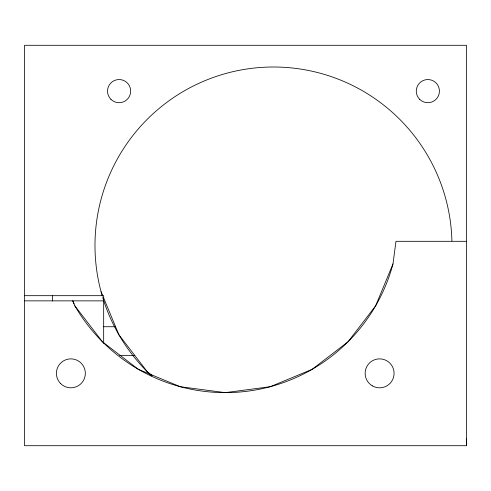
<?xml version="1.0" encoding="UTF-8"?>
<svg xmlns="http://www.w3.org/2000/svg" width="491" height="491" viewBox="0 0 491 491"><rect width="100%" height="100%" fill="white"/><g stroke="black" fill="none" stroke-linecap="round" stroke-linejoin="round"><path stroke-width="0.74" d="M74.031 303.868L72.791 300.848L74.835 305.801L102.435 341.773L138.401 369.373L180.289 386.724L225.24 392.64L270.191 386.724L312.073 369.373L348.045 341.773L375.646 305.801L392.99 263.919L395.967 241.308L466.45 241.308M24.55 295.68L103.669 295.68L103.669 343.307M24.55 300.848L103.669 300.873M103.669 326.73L115.575 326.73M119.571 355.361L134.718 355.361M466.45 445.705L24.556 445.705L24.55 45.295L466.444 45.295L466.45 445.705L466.444 438.469M152.118 375.437L147.263 371.712L118.896 334.745L103.669 297.982M101.066 291.697L102.717 295.68M52.574 295.68L52.574 300.995M392.99 263.919A173.673 173.673 0 0 1 74.835 305.801M151.633 375.946A178.497 178.497 0 0 1 102.736 297.546M102.3 296.085A178.497 178.497 0 0 1 245.666 69.182A178.497 178.497 0 0 1 451.916 240.946M60.632 383.575A14.472 14.472 0 0 0 84.845 377.088A14.472 14.472 0 0 0 67.12 359.363A14.472 14.472 0 0 0 60.632 383.575M372.381 385.877A14.472 14.472 0 0 0 394.089 373.344A14.472 14.472 0 0 0 372.381 360.811A14.472 14.472 0 0 0 372.381 385.877M419.664 99.311A11.575 11.575 0 0 0 439.034 94.125A11.575 11.575 0 0 0 424.856 79.941A11.575 11.575 0 0 0 419.664 99.311M110.917 99.311A11.575 11.575 0 0 0 130.287 94.125A11.575 11.575 0 0 0 116.103 79.941A11.575 11.575 0 0 0 110.917 99.311"/></g></svg>
